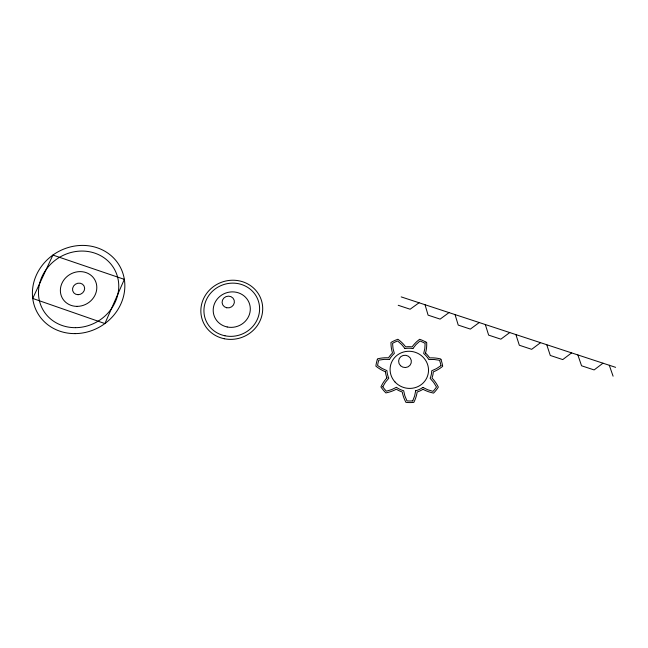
<?xml version="1.0" encoding="UTF-8"?>
<svg xmlns="http://www.w3.org/2000/svg" width="648" height="648" viewBox="0 0 648 648"><rect width="100%" height="100%" fill="white"/><g stroke="black" fill="none" stroke-linecap="round" stroke-linejoin="round"><path stroke-width="0.97" d="M415.668 390.785L414.655 395.863L412.744 400.885M377.282 359.648L377.557 358.814L378.432 358.627A35.535 34.514 14.6 0 1 388.549 357.826A24.073 23.15 15.4 0 1 392.526 352.99A35.178 33.51 14.6 0 1 390.979 343.343L390.955 342.476L391.716 342.039A33.704 32.408 15.4 0 1 397.078 339.584L397.896 339.26L398.609 339.795A35.186 33.988 8.6 0 1 405.672 346.874A24.073 23.15 15.4 0 1 412.112 346.899A35.559 33.939 19.6 0 1 418.932 339.836L419.612 339.293L420.463 339.593A33.704 32.408 15.4 0 1 425.914 342.112M382.766 386.791L385.479 382.174L388.8 378.213A22.453 21.587 15.4 0 1 386.937 370.64L382.126 368.477L377.573 365.504A32.1 30.869 15.4 0 1 378.821 360.126L384.191 359.365L389.456 359.446M412.889 348.551L416.032 344.574L419.936 341.018A32.1 30.869 15.4 0 1 425.129 343.408L424.821 348.608L423.687 353.524A22.453 21.587 15.4 0 1 428.806 359.559L434.079 359.478L439.522 360.264A32.1 30.869 15.4 0 1 440.948 365.666M602.98 363.188L594.127 369.927L581.548 365.78L577.87 354.934M571.617 352.885L562.756 359.583L550.29 355.469L546.742 344.712M440.956 365.658L436.485 368.623L431.73 370.769A22.453 21.587 15.4 0 1 430.126 378.343L433.601 382.336L436.493 386.978A32.1 30.869 15.4 0 1 433.002 391.36L427.68 389.74L422.861 387.415M540.545 342.679L531.676 349.321L519.323 345.246L515.897 334.579M509.757 332.562L500.88 339.163L488.633 335.121L485.328 324.535M479.253 322.534L470.359 329.095L458.225 325.085L455.042 314.588M449.015 312.603L440.114 319.116L428.093 315.147L425.023 304.722M419.054 302.762L410.135 309.226L398.22 305.289M401.201 296.897L615.6 367.335M425.906 342.087L426.692 342.533L426.716 343.391A35 33.526 9.2 0 1 425.517 353.055M404.943 348.535L401.663 344.55L397.637 340.986A32.1 30.869 15.4 0 0 392.558 343.359L393.036 348.551L394.34 353.46A22.453 21.587 15.4 0 0 389.505 359.47M441.037 359.786L440.729 358.96L439.846 358.757A35.834 34.449 22.6 0 0 429.648 357.915A24.073 23.15 15.4 0 0 425.501 353.055M609.282 365.261L613.089 376.188M442.535 365.456L442.681 366.331L441.985 366.873A35.105 33.453 13.3 0 1 433.293 371.879A24.073 23.15 15.4 0 1 431.997 378.003A35.77 34.668 20.4 0 1 437.918 386.313L438.348 387.107L437.862 387.844A33.704 32.408 15.4 0 1 434.192 392.453L433.577 393.093L432.678 392.891A35.462 33.801 18.3 0 1 422.966 389.278M412.752 400.885A32.1 30.869 15.4 0 1 406.952 400.861L404.854 395.823L403.664 390.744A22.453 21.587 15.4 0 1 396.398 387.302L391.643 389.61L386.402 391.19A32.1 30.869 15.4 0 1 382.782 386.783M422.877 387.391A22.453 21.587 15.4 0 1 415.684 390.768M404.968 348.567A22.453 21.587 15.4 0 1 412.922 348.584M386.913 377.857A35.818 34.652 21.7 0 0 381.324 386.111L380.927 386.905L381.429 387.642A33.704 32.408 15.4 0 0 385.268 392.267L385.884 392.915L386.775 392.72A35.114 33.85 8.2 0 0 396.325 389.189A24.073 23.15 15.4 0 0 402.246 391.951A35.794 34.328 22.2 0 0 405.518 401.533L405.915 402.351L406.831 402.432A33.704 32.408 15.4 0 0 412.93 402.457L413.829 402.384L414.21 401.574A35.446 34.401 12.5 0 0 417.158 392.008A24.073 23.15 15.4 0 0 422.974 389.27M386.937 377.865A24.073 23.15 15.4 0 1 385.43 371.725M385.414 371.741A34.992 33.461 10 0 1 376.593 366.695L375.881 366.152L375.994 365.294A33.704 32.408 15.4 0 1 377.314 359.656M441.037 359.802A33.704 32.408 15.4 0 1 442.535 365.472M124.343 279.361L104.895 323.563L32.732 298.445L52.901 255.069L124.343 279.361M75.597 327.669A41.083 37.3 -30.4 0 0 114.793 269.908A41.083 37.3 -30.4 0 0 45.449 270.516A41.083 37.3 -30.4 0 0 75.597 327.669M78.068 294.702A6.213 5.646 -30.4 0 0 84.078 286.011A6.213 5.646 -30.4 0 0 73.597 286.003A6.213 5.646 -30.4 0 0 78.068 294.702M77.104 306.374A18.654 16.929 -30.4 0 0 95.062 280.252A18.654 16.929 -30.4 0 0 63.601 280.341A18.654 16.929 -30.4 0 0 77.104 306.374M75.233 333.615A47.304 42.946 -30.4 0 0 120.245 267.049A47.304 42.946 -30.4 0 0 40.395 267.875A47.304 42.946 -30.4 0 0 75.233 333.615M224.273 338.742A31.12 29.379 -19.6 0 0 261.509 300.623A31.12 29.379 -19.6 0 0 209.531 290.037A31.12 29.379 -19.6 0 0 224.273 338.742M224.994 335.786A28.01 26.438 -19.6 0 0 258.536 301.514A28.01 26.438 -19.6 0 0 211.766 291.94A28.01 26.438 -19.6 0 0 224.994 335.786M227.181 326.973A18.671 17.626 -19.6 0 0 249.61 304.179A18.671 17.626 -19.6 0 0 218.449 297.716A18.671 17.626 -19.6 0 0 227.181 326.973M226.695 307.768A6.213 5.848 -19.4 0 0 234.187 300.235A6.213 5.848 -19.4 0 0 223.844 298.056A6.213 5.848 -19.4 0 0 226.695 307.768M400.537 365.723A6.399 6.148 13.5 0 0 411.18 363.002A6.399 6.148 13.5 0 0 403.25 355.428A6.399 6.148 13.5 0 0 400.537 365.723M395.029 381.996A19.27 18.525 15.4 0 0 427.583 375.937A19.27 18.525 15.4 0 0 405.316 351.589A19.27 18.525 15.4 0 0 395.029 381.996"/></g></svg>
